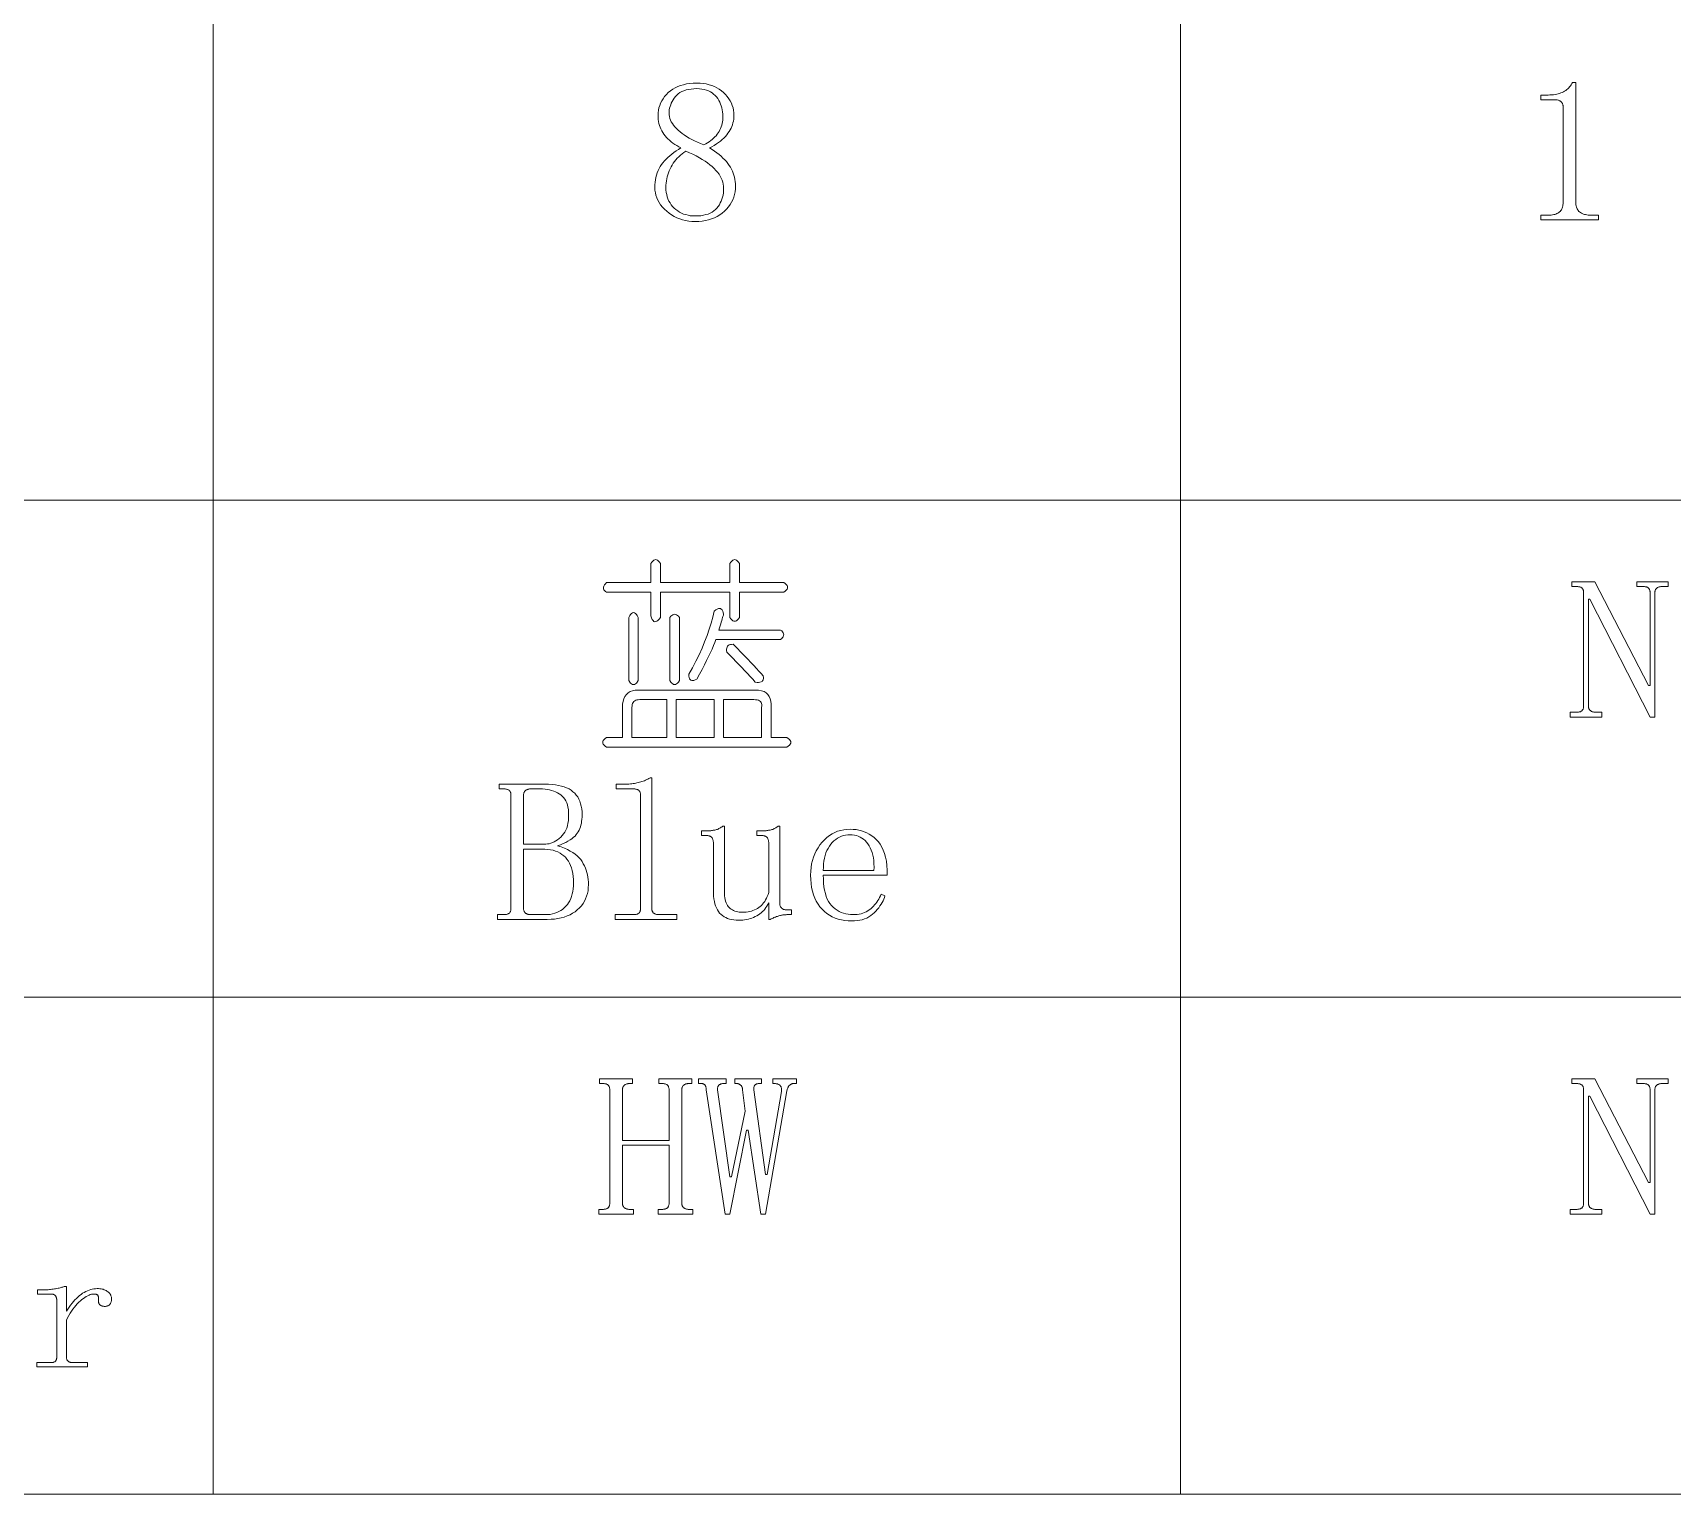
# Model space of a CAD drawing. Extents: x 1 to 297, y 1 to 210.
# Drawn here: x 261.79 to 279.56, y 29.51 to 45.35 of the extents above; entities that cross this region are included whole.
import ezdxf

# ---------------------------------------------------------------- set-up
doc = ezdxf.new("R2010")
doc.units = 0

msp = doc.modelspace()

# ---------------------------------------------------------------- linework, layer by layer
at = {"color": 7, "lineweight": 13}
for p, q in [((263.742, 61.841), (263.742, 29.51)), ((274.227, 61.841), (274.227, 29.51)), ((220.3, 40.287), (295.449, 40.287)), ((220.3, 34.898), (295.449, 34.898)), ((220.3, 29.51), (295.449, 29.51))]:
    msp.add_line(p, q, dxfattribs=at)
for points in [[(269.405, 43.693), (269.404, 43.661), (269.4, 43.63), (269.394, 43.6), (269.386, 43.571), (269.375, 43.543), (269.362, 43.516), (269.346, 43.49), (269.328, 43.465), (269.308, 43.441), (269.285, 43.418), (269.26, 43.397), (269.234, 43.378), (269.206, 43.361), (269.176, 43.347), (269.145, 43.335), (269.113, 43.325), (269.079, 43.317), (269.043, 43.311), (269.006, 43.308), (268.968, 43.307), (268.932, 43.308), (268.898, 43.311), (268.864, 43.317), (268.832, 43.325), (268.8, 43.335), (268.77, 43.347), (268.741, 43.361), (268.712, 43.378), (268.685, 43.397), (268.659, 43.418), (268.635, 43.441), (268.613, 43.464), (268.593, 43.488), (268.577, 43.513), (268.563, 43.538), (268.551, 43.564), (268.542, 43.591), (268.536, 43.619), (268.532, 43.647), (268.53, 43.675), (268.531, 43.704), (268.533, 43.732), (268.537, 43.759), (268.542, 43.785), (268.549, 43.81), (268.557, 43.835), (268.566, 43.858), (268.577, 43.881), (268.589, 43.903), (268.603, 43.924), (268.618, 43.944), (268.635, 43.964), (268.653, 43.983), (268.672, 44.002), (268.692, 44.02), (268.714, 44.038), (268.737, 44.055), (268.761, 44.072), (268.787, 44.088), (268.813, 44.104), (268.79, 44.116), (268.768, 44.129), (268.746, 44.143), (268.726, 44.157), (268.707, 44.172), (268.689, 44.187), (268.673, 44.203), (268.657, 44.219), (268.642, 44.236), (268.629, 44.254), (268.617, 44.272), (268.606, 44.291), (268.596, 44.31), (268.588, 44.329), (268.581, 44.349), (268.575, 44.37), (268.571, 44.391), (268.567, 44.412), (268.565, 44.433), (268.565, 44.455), (268.566, 44.484), (268.569, 44.512), (268.575, 44.539), (268.583, 44.565), (268.593, 44.59), (268.605, 44.615), (268.619, 44.638), (268.636, 44.661), (268.655, 44.683), (268.676, 44.704), (268.699, 44.724), (268.724, 44.741), (268.751, 44.756), (268.779, 44.77), (268.809, 44.781), (268.841, 44.79), (268.874, 44.798), (268.909, 44.803), (268.946, 44.806), (268.985, 44.807), (269.02, 44.806), (269.054, 44.803), (269.087, 44.798), (269.118, 44.79), (269.148, 44.781), (269.176, 44.77), (269.203, 44.756), (269.229, 44.741), (269.253, 44.724), (269.276, 44.704), (269.297, 44.683), (269.316, 44.661), (269.333, 44.638), (269.347, 44.615), (269.36, 44.59), (269.37, 44.565), (269.378, 44.539), (269.383, 44.512), (269.386, 44.484), (269.388, 44.455), (269.387, 44.435), (269.385, 44.415), (269.382, 44.395), (269.377, 44.375), (269.372, 44.356), (269.364, 44.337), (269.356, 44.318), (269.346, 44.299), (269.336, 44.281), (269.323, 44.263), (269.31, 44.245), (269.295, 44.227), (269.278, 44.211), (269.26, 44.194), (269.241, 44.178), (269.22, 44.162), (269.198, 44.147), (269.174, 44.132), (269.149, 44.118), (269.122, 44.104), (269.15, 44.087), (269.177, 44.069), (269.202, 44.051), (269.226, 44.033), (269.248, 44.014), (269.269, 43.995), (269.288, 43.976), (269.306, 43.956), (269.322, 43.936), (269.336, 43.915), (269.349, 43.895), (269.361, 43.874), (269.371, 43.852), (269.38, 43.83), (269.388, 43.808), (269.394, 43.786), (269.399, 43.763), (269.402, 43.74), (269.404, 43.716)], [(278.513, 44.815), (278.513, 43.513), (278.513, 43.499), (278.514, 43.487), (278.516, 43.475), (278.519, 43.463), (278.523, 43.453), (278.528, 43.443), (278.534, 43.433), (278.54, 43.425), (278.547, 43.417), (278.555, 43.41), (278.564, 43.403), (278.574, 43.397), (278.584, 43.392), (278.595, 43.388), (278.607, 43.384), (278.619, 43.381), (278.632, 43.379), (278.646, 43.377), (278.66, 43.376), (278.675, 43.375), (278.761, 43.375), (278.761, 43.324), (278.135, 43.324), (278.135, 43.375), (278.213, 43.375), (278.229, 43.376), (278.245, 43.377), (278.26, 43.379), (278.274, 43.381), (278.286, 43.384), (278.298, 43.388), (278.309, 43.392), (278.32, 43.397), (278.329, 43.403), (278.337, 43.41), (278.344, 43.417), (278.351, 43.425), (278.357, 43.433), (278.362, 43.443), (278.366, 43.453), (278.369, 43.463), (278.372, 43.475), (278.374, 43.487), (278.375, 43.499), (278.375, 43.513), (278.375, 44.55), (278.375, 44.556), (278.375, 44.563), (278.373, 44.569), (278.372, 44.575), (278.37, 44.581), (278.368, 44.586), (278.365, 44.591), (278.362, 44.596), (278.358, 44.601), (278.354, 44.605), (278.349, 44.61), (278.345, 44.613), (278.339, 44.616), (278.333, 44.619), (278.327, 44.622), (278.321, 44.623), (278.313, 44.625), (278.306, 44.626), (278.298, 44.627), (278.29, 44.627), (278.135, 44.627), (278.135, 44.678), (278.213, 44.678), (278.233, 44.679), (278.252, 44.68), (278.271, 44.681), (278.289, 44.684), (278.306, 44.687), (278.322, 44.691), (278.338, 44.695), (278.352, 44.7), (278.366, 44.706), (278.38, 44.713), (278.392, 44.72), (278.404, 44.728), (278.416, 44.736), (278.426, 44.746), (278.436, 44.755), (278.446, 44.766), (278.455, 44.777), (278.463, 44.789), (278.471, 44.802), (278.478, 44.815)], [(269.268, 44.447), (269.267, 44.471), (269.265, 44.494), (269.261, 44.516), (269.257, 44.538), (269.25, 44.559), (269.243, 44.58), (269.234, 44.6), (269.224, 44.62), (269.212, 44.639), (269.199, 44.657), (269.185, 44.674), (269.168, 44.689), (269.151, 44.703), (269.132, 44.714), (269.111, 44.724), (269.089, 44.732), (269.065, 44.739), (269.04, 44.743), (269.013, 44.746), (268.985, 44.747), (268.953, 44.746), (268.923, 44.743), (268.896, 44.739), (268.87, 44.733), (268.845, 44.725), (268.823, 44.716), (268.803, 44.705), (268.784, 44.692), (268.768, 44.677), (268.753, 44.661), (268.74, 44.644), (268.729, 44.627), (268.718, 44.609), (268.709, 44.591), (268.702, 44.573), (268.696, 44.555), (268.691, 44.537), (268.687, 44.519), (268.685, 44.5), (268.685, 44.481), (268.686, 44.462), (268.689, 44.444), (268.694, 44.425), (268.701, 44.406), (268.709, 44.388), (268.72, 44.37), (268.733, 44.351), (268.748, 44.333), (268.765, 44.315), (268.783, 44.297), (268.804, 44.279), (268.826, 44.262), (268.85, 44.245), (268.875, 44.228), (268.902, 44.212), (268.931, 44.197), (268.961, 44.181), (268.993, 44.167), (269.027, 44.152), (269.062, 44.138), (269.082, 44.149), (269.101, 44.16), (269.119, 44.171), (269.136, 44.184), (269.152, 44.196), (269.167, 44.209), (269.181, 44.223), (269.194, 44.237), (269.205, 44.252), (269.216, 44.267), (269.226, 44.283), (269.235, 44.299), (269.242, 44.315), (269.249, 44.333), (269.255, 44.35), (269.259, 44.369), (269.263, 44.387), (269.266, 44.407), (269.267, 44.427)], [(268.65, 43.675), (268.651, 43.649), (268.654, 43.623), (268.659, 43.598), (268.665, 43.574), (268.673, 43.551), (268.683, 43.529), (268.695, 43.509), (268.708, 43.489), (268.723, 43.47), (268.74, 43.453), (268.759, 43.436), (268.778, 43.422), (268.799, 43.409), (268.82, 43.398), (268.842, 43.388), (268.865, 43.381), (268.89, 43.375), (268.915, 43.37), (268.941, 43.368), (268.968, 43.367), (268.999, 43.368), (269.029, 43.37), (269.057, 43.375), (269.083, 43.381), (269.108, 43.388), (269.131, 43.398), (269.151, 43.409), (269.171, 43.422), (269.188, 43.436), (269.203, 43.453), (269.217, 43.47), (269.23, 43.489), (269.24, 43.508), (269.25, 43.528), (269.258, 43.549), (269.264, 43.571), (269.27, 43.594), (269.273, 43.617), (269.275, 43.642), (269.276, 43.667), (269.275, 43.689), (269.272, 43.711), (269.267, 43.733), (269.26, 43.755), (269.25, 43.776), (269.239, 43.798), (269.226, 43.819), (269.21, 43.84), (269.193, 43.861), (269.173, 43.881), (269.152, 43.902), (269.128, 43.922), (269.102, 43.941), (269.075, 43.961), (269.045, 43.98), (269.013, 43.998), (268.979, 44.017), (268.943, 44.035), (268.905, 44.052), (268.865, 44.07), (268.845, 44.056), (268.825, 44.041), (268.807, 44.026), (268.79, 44.009), (268.774, 43.993), (268.758, 43.975), (268.744, 43.957), (268.73, 43.938), (268.718, 43.919), (268.706, 43.898), (268.696, 43.878), (268.686, 43.856), (268.678, 43.835), (268.671, 43.813), (268.664, 43.791), (268.659, 43.769), (268.655, 43.746), (268.653, 43.723), (268.651, 43.699)], [(268.488, 39.598), (268.498, 39.614), (268.508, 39.626), (268.518, 39.634), (268.529, 39.639), (268.539, 39.641), (268.549, 39.639), (268.56, 39.634), (268.57, 39.626), (268.58, 39.614), (268.59, 39.598), (268.59, 39.393), (269.345, 39.393), (269.345, 39.598), (269.355, 39.614), (269.365, 39.626), (269.376, 39.634), (269.386, 39.639), (269.396, 39.641), (269.406, 39.639), (269.417, 39.634), (269.427, 39.626), (269.437, 39.614), (269.448, 39.598), (269.448, 39.393), (269.928, 39.393), (269.943, 39.382), (269.955, 39.372), (269.964, 39.362), (269.969, 39.351), (269.97, 39.341), (269.969, 39.331), (269.964, 39.321), (269.955, 39.31), (269.943, 39.3), (269.928, 39.29), (269.448, 39.29), (269.448, 39.015), (269.437, 39), (269.427, 38.988), (269.417, 38.979), (269.406, 38.974), (269.396, 38.973), (269.386, 38.974), (269.376, 38.979), (269.365, 38.988), (269.355, 39), (269.345, 39.015), (269.345, 39.29), (268.59, 39.29), (268.59, 39.015), (268.577, 38.997), (268.564, 38.983), (268.552, 38.974), (268.541, 38.969), (268.53, 38.968), (268.52, 38.972), (268.511, 38.981), (268.503, 38.994), (268.495, 39.011), (268.488, 39.033), (268.488, 39.29), (268.008, 39.29), (267.995, 39.297), (267.986, 39.305), (267.979, 39.313), (267.975, 39.323), (267.973, 39.333), (267.975, 39.343), (267.979, 39.355), (267.986, 39.367), (267.995, 39.379), (268.008, 39.393), (268.488, 39.393)], [(279.301, 38.278), (279.318, 38.278), (279.318, 39.281), (279.318, 39.288), (279.318, 39.294), (279.317, 39.3), (279.316, 39.306), (279.314, 39.311), (279.312, 39.316), (279.31, 39.321), (279.307, 39.325), (279.304, 39.329), (279.301, 39.333), (279.297, 39.336), (279.293, 39.339), (279.289, 39.341), (279.283, 39.344), (279.278, 39.345), (279.271, 39.347), (279.264, 39.348), (279.257, 39.349), (279.249, 39.35), (279.241, 39.35), (279.173, 39.35), (279.173, 39.401), (279.515, 39.401), (279.515, 39.35), (279.447, 39.35), (279.44, 39.35), (279.434, 39.349), (279.427, 39.348), (279.421, 39.347), (279.416, 39.345), (279.41, 39.344), (279.405, 39.341), (279.4, 39.339), (279.396, 39.336), (279.391, 39.333), (279.387, 39.329), (279.383, 39.325), (279.38, 39.321), (279.377, 39.316), (279.375, 39.311), (279.373, 39.306), (279.372, 39.3), (279.371, 39.294), (279.37, 39.288), (279.37, 39.281), (279.37, 37.935), (279.318, 37.935), (278.667, 39.213), (278.65, 39.213), (278.65, 38.055), (278.65, 38.049), (278.651, 38.042), (278.652, 38.036), (278.653, 38.031), (278.655, 38.025), (278.657, 38.021), (278.66, 38.016), (278.663, 38.012), (278.667, 38.008), (278.671, 38.004), (278.676, 38.001), (278.68, 37.998), (278.685, 37.995), (278.69, 37.993), (278.696, 37.991), (278.701, 37.99), (278.707, 37.988), (278.714, 37.988), (278.72, 37.987), (278.727, 37.987), (278.795, 37.987), (278.795, 37.935), (278.453, 37.935), (278.453, 37.987), (278.521, 37.987), (278.529, 37.987), (278.537, 37.988), (278.544, 37.988), (278.551, 37.99), (278.558, 37.991), (278.563, 37.993), (278.569, 37.995), (278.573, 37.998), (278.577, 38.001), (278.581, 38.004), (278.584, 38.008), (278.587, 38.012), (278.59, 38.016), (278.592, 38.021), (278.594, 38.025), (278.596, 38.031), (278.597, 38.036), (278.598, 38.042), (278.598, 38.049), (278.598, 38.055), (278.598, 39.281), (278.598, 39.288), (278.598, 39.294), (278.597, 39.3), (278.596, 39.306), (278.594, 39.311), (278.592, 39.316), (278.59, 39.321), (278.587, 39.325), (278.584, 39.329), (278.581, 39.333), (278.577, 39.336), (278.573, 39.339), (278.569, 39.341), (278.563, 39.344), (278.558, 39.345), (278.551, 39.347), (278.544, 39.348), (278.537, 39.349), (278.529, 39.35), (278.521, 39.35), (278.47, 39.35), (278.47, 39.401), (278.718, 39.401)], [(269.173, 39.084), (269.19, 39.096), (269.205, 39.105), (269.219, 39.11), (269.231, 39.111), (269.242, 39.11), (269.251, 39.105), (269.26, 39.096), (269.267, 39.084), (269.272, 39.069), (269.276, 39.05), (269.273, 39.039), (269.269, 39.026), (269.264, 39.013), (269.26, 38.998), (269.255, 38.981), (269.249, 38.963), (269.244, 38.944), (269.238, 38.924), (269.231, 38.902), (269.225, 38.878), (269.893, 38.878), (269.906, 38.868), (269.915, 38.858), (269.922, 38.847), (269.926, 38.837), (269.928, 38.827), (269.926, 38.817), (269.922, 38.806), (269.915, 38.796), (269.906, 38.786), (269.893, 38.775), (269.19, 38.775), (269.179, 38.743), (269.166, 38.709), (269.15, 38.672), (269.133, 38.633), (269.113, 38.591), (269.092, 38.547), (269.068, 38.501), (269.042, 38.452), (269.015, 38.401), (268.985, 38.347), (268.968, 38.338), (268.954, 38.332), (268.941, 38.33), (268.93, 38.33), (268.92, 38.334), (268.913, 38.341), (268.907, 38.35), (268.902, 38.363), (268.9, 38.379), (268.899, 38.398), (268.939, 38.47), (268.976, 38.541), (269.01, 38.611), (269.042, 38.681), (269.07, 38.75), (269.096, 38.818), (269.12, 38.886), (269.14, 38.952), (269.158, 39.019)], [(268.35, 39.015), (268.35, 38.33), (268.34, 38.314), (268.33, 38.302), (268.32, 38.294), (268.309, 38.289), (268.299, 38.287), (268.289, 38.289), (268.278, 38.294), (268.268, 38.302), (268.258, 38.314), (268.248, 38.33), (268.248, 39.015), (268.258, 39.034), (268.268, 39.048), (268.278, 39.059), (268.289, 39.065), (268.299, 39.067), (268.309, 39.065), (268.32, 39.059), (268.33, 39.048), (268.34, 39.034)], [(268.796, 39.015), (268.796, 38.33), (268.786, 38.314), (268.776, 38.302), (268.765, 38.294), (268.755, 38.289), (268.745, 38.287), (268.734, 38.289), (268.724, 38.294), (268.714, 38.302), (268.704, 38.314), (268.693, 38.33), (268.693, 39.015), (268.704, 39.028), (268.714, 39.037), (268.724, 39.044), (268.734, 39.048), (268.745, 39.05), (268.755, 39.048), (268.765, 39.044), (268.776, 39.037), (268.786, 39.028)], [(269.379, 38.724), (269.422, 38.681), (269.463, 38.639), (269.502, 38.6), (269.538, 38.562), (269.572, 38.527), (269.603, 38.494), (269.632, 38.462), (269.659, 38.433), (269.683, 38.406), (269.705, 38.381), (269.707, 38.365), (269.707, 38.351), (269.704, 38.339), (269.699, 38.329), (269.692, 38.321), (269.682, 38.315), (269.67, 38.312), (269.655, 38.31), (269.638, 38.31), (269.619, 38.313), (269.591, 38.344), (269.563, 38.375), (269.534, 38.407), (269.504, 38.439), (269.473, 38.471), (269.442, 38.504), (269.41, 38.537), (269.378, 38.57), (269.344, 38.604), (269.31, 38.638), (269.308, 38.655), (269.308, 38.669), (269.309, 38.682), (269.313, 38.693), (269.319, 38.703), (269.327, 38.71), (269.337, 38.716), (269.349, 38.721), (269.363, 38.723)], [(268.35, 38.227), (269.619, 38.227), (269.655, 38.225), (269.686, 38.219), (269.714, 38.21), (269.737, 38.197), (269.756, 38.18), (269.771, 38.159), (269.782, 38.134), (269.789, 38.106), (269.792, 38.074), (269.79, 38.038), (269.79, 37.713), (269.962, 37.713), (269.977, 37.702), (269.989, 37.692), (269.998, 37.682), (270.003, 37.671), (270.005, 37.661), (270.003, 37.651), (269.998, 37.641), (269.989, 37.63), (269.977, 37.62), (269.962, 37.61), (268.008, 37.61), (267.992, 37.62), (267.98, 37.63), (267.972, 37.641), (267.966, 37.651), (267.965, 37.661), (267.966, 37.671), (267.972, 37.682), (267.98, 37.692), (267.992, 37.702), (268.008, 37.713), (268.179, 37.713), (268.179, 38.038), (268.181, 38.074), (268.186, 38.106), (268.194, 38.134), (268.206, 38.159), (268.222, 38.18), (268.241, 38.197), (268.263, 38.21), (268.289, 38.219), (268.318, 38.225)], [(268.659, 38.124), (268.368, 38.124), (268.351, 38.123), (268.337, 38.121), (268.324, 38.116), (268.313, 38.11), (268.303, 38.103), (268.296, 38.093), (268.29, 38.082), (268.285, 38.069), (268.283, 38.055), (268.282, 38.038), (268.282, 37.713), (268.659, 37.713)], [(269.173, 38.124), (268.762, 38.124), (268.762, 37.713), (269.173, 37.713)], [(269.602, 38.124), (269.276, 38.124), (269.276, 37.713), (269.688, 37.713), (269.688, 38.038), (269.69, 38.055), (269.69, 38.069), (269.687, 38.082), (269.682, 38.093), (269.675, 38.103), (269.665, 38.11), (269.653, 38.116), (269.638, 38.121), (269.621, 38.123)], [(266.825, 35.741), (266.825, 35.793), (266.893, 35.793), (266.902, 35.793), (266.909, 35.793), (266.917, 35.794), (266.923, 35.795), (266.93, 35.797), (266.935, 35.799), (266.941, 35.801), (266.945, 35.804), (266.95, 35.806), (266.953, 35.81), (266.957, 35.813), (266.959, 35.817), (266.962, 35.822), (266.964, 35.826), (266.966, 35.831), (266.968, 35.836), (266.969, 35.842), (266.97, 35.848), (266.97, 35.854), (266.97, 35.861), (266.97, 37.087), (266.97, 37.094), (266.97, 37.1), (266.969, 37.106), (266.968, 37.112), (266.966, 37.117), (266.964, 37.122), (266.962, 37.126), (266.959, 37.131), (266.957, 37.135), (266.953, 37.138), (266.95, 37.142), (266.945, 37.144), (266.941, 37.147), (266.935, 37.149), (266.93, 37.151), (266.923, 37.153), (266.917, 37.154), (266.909, 37.155), (266.902, 37.155), (266.893, 37.155), (266.842, 37.155), (266.842, 37.207), (267.339, 37.207), (267.379, 37.206), (267.417, 37.204), (267.453, 37.2), (267.486, 37.194), (267.518, 37.187), (267.547, 37.178), (267.574, 37.167), (267.6, 37.155), (267.622, 37.141), (267.643, 37.125), (267.662, 37.108), (267.679, 37.089), (267.694, 37.069), (267.706, 37.046), (267.717, 37.022), (267.726, 36.995), (267.733, 36.967), (267.738, 36.938), (267.741, 36.906), (267.742, 36.873), (267.741, 36.849), (267.74, 36.826), (267.737, 36.804), (267.734, 36.783), (267.729, 36.763), (267.723, 36.744), (267.717, 36.726), (267.709, 36.708), (267.7, 36.691), (267.69, 36.675), (267.679, 36.66), (267.665, 36.645), (267.65, 36.631), (267.631, 36.616), (267.611, 36.603), (267.589, 36.589), (267.564, 36.576), (267.537, 36.563), (267.508, 36.55), (267.476, 36.538), (267.514, 36.526), (267.55, 36.512), (267.583, 36.498), (267.613, 36.482), (267.641, 36.465), (267.666, 36.448), (267.689, 36.429), (267.709, 36.409), (267.727, 36.389), (267.742, 36.367), (267.755, 36.344), (267.767, 36.321), (267.777, 36.298), (267.786, 36.274), (267.793, 36.249), (267.799, 36.224), (267.804, 36.198), (267.808, 36.172), (267.81, 36.145), (267.81, 36.118), (267.809, 36.085), (267.806, 36.052), (267.8, 36.022), (267.791, 35.992), (267.78, 35.964), (267.767, 35.937), (267.752, 35.912), (267.734, 35.888), (267.713, 35.865), (267.69, 35.844), (267.666, 35.824), (267.639, 35.807), (267.611, 35.792), (267.581, 35.778), (267.549, 35.767), (267.516, 35.758), (267.48, 35.75), (267.444, 35.745), (267.405, 35.742), (267.365, 35.741)], [(267.596, 36.873), (267.595, 36.903), (267.593, 36.931), (267.588, 36.957), (267.582, 36.982), (267.575, 37.004), (267.565, 37.025), (267.554, 37.045), (267.541, 37.062), (267.527, 37.077), (267.51, 37.091), (267.493, 37.103), (267.474, 37.114), (267.454, 37.124), (267.434, 37.132), (267.412, 37.139), (267.389, 37.145), (267.365, 37.15), (267.34, 37.153), (267.314, 37.155), (267.288, 37.155), (267.185, 37.155), (267.178, 37.155), (267.172, 37.155), (267.165, 37.154), (267.159, 37.153), (267.154, 37.151), (267.148, 37.149), (267.143, 37.147), (267.138, 37.144), (267.133, 37.142), (267.129, 37.138), (267.125, 37.135), (267.121, 37.131), (267.118, 37.126), (267.115, 37.122), (267.113, 37.117), (267.111, 37.112), (267.109, 37.106), (267.108, 37.1), (267.108, 37.094), (267.108, 37.087), (267.108, 36.555), (267.33, 36.555), (267.349, 36.556), (267.368, 36.559), (267.386, 36.562), (267.404, 36.568), (267.423, 36.575), (267.44, 36.583), (267.458, 36.593), (267.476, 36.605), (267.493, 36.618), (267.51, 36.633), (267.527, 36.649), (267.541, 36.667), (267.554, 36.687), (267.565, 36.708), (267.575, 36.731), (267.582, 36.756), (267.588, 36.783), (267.593, 36.811), (267.595, 36.841)], [(268.205, 37.207), (268.22, 37.207), (268.235, 37.208), (268.25, 37.208), (268.265, 37.21), (268.28, 37.211), (268.294, 37.213), (268.309, 37.215), (268.323, 37.218), (268.337, 37.221), (268.35, 37.224), (268.364, 37.228), (268.378, 37.232), (268.391, 37.236), (268.404, 37.24), (268.417, 37.245), (268.43, 37.251), (268.442, 37.256), (268.455, 37.262), (268.467, 37.269), (268.479, 37.275), (268.496, 37.275), (268.496, 35.861), (268.496, 35.854), (268.497, 35.848), (268.498, 35.842), (268.5, 35.836), (268.501, 35.831), (268.504, 35.826), (268.507, 35.822), (268.51, 35.817), (268.514, 35.813), (268.518, 35.81), (268.522, 35.806), (268.527, 35.804), (268.532, 35.801), (268.537, 35.799), (268.542, 35.797), (268.548, 35.795), (268.554, 35.794), (268.56, 35.793), (268.567, 35.793), (268.573, 35.793), (268.77, 35.793), (268.77, 35.741), (268.102, 35.741), (268.102, 35.793), (268.299, 35.793), (268.307, 35.793), (268.315, 35.793), (268.322, 35.794), (268.329, 35.795), (268.335, 35.797), (268.341, 35.799), (268.346, 35.801), (268.351, 35.804), (268.355, 35.806), (268.359, 35.81), (268.362, 35.813), (268.365, 35.817), (268.368, 35.822), (268.37, 35.826), (268.372, 35.831), (268.373, 35.836), (268.375, 35.842), (268.375, 35.848), (268.376, 35.854), (268.376, 35.861), (268.376, 37.087), (268.376, 37.094), (268.375, 37.1), (268.375, 37.106), (268.373, 37.112), (268.372, 37.117), (268.37, 37.122), (268.368, 37.126), (268.365, 37.131), (268.362, 37.135), (268.359, 37.138), (268.355, 37.142), (268.351, 37.144), (268.346, 37.147), (268.341, 37.149), (268.335, 37.151), (268.329, 37.153), (268.322, 37.154), (268.315, 37.155), (268.307, 37.155), (268.299, 37.155), (268.11, 37.155), (268.11, 37.207)], [(269.482, 35.818), (269.502, 35.819), (269.522, 35.82), (269.541, 35.823), (269.559, 35.827), (269.577, 35.831), (269.594, 35.837), (269.611, 35.844), (269.627, 35.851), (269.643, 35.86), (269.658, 35.87), (269.672, 35.881), (269.685, 35.893), (269.698, 35.906), (269.71, 35.92), (269.721, 35.936), (269.731, 35.953), (269.741, 35.971), (269.749, 35.99), (269.757, 36.011), (269.765, 36.033), (269.765, 36.573), (269.765, 36.579), (269.764, 36.586), (269.763, 36.592), (269.762, 36.598), (269.76, 36.604), (269.759, 36.609), (269.756, 36.614), (269.754, 36.619), (269.751, 36.624), (269.748, 36.628), (269.744, 36.632), (269.74, 36.636), (269.735, 36.639), (269.73, 36.642), (269.724, 36.644), (269.718, 36.646), (269.711, 36.648), (269.704, 36.649), (269.696, 36.65), (269.688, 36.65), (269.636, 36.65), (269.636, 36.701), (269.688, 36.701), (269.698, 36.701), (269.708, 36.702), (269.718, 36.702), (269.727, 36.703), (269.737, 36.703), (269.746, 36.704), (269.755, 36.705), (269.764, 36.707), (269.773, 36.708), (269.782, 36.71), (269.79, 36.712), (269.799, 36.714), (269.808, 36.717), (269.816, 36.721), (269.825, 36.725), (269.833, 36.729), (269.842, 36.734), (269.85, 36.74), (269.859, 36.746), (269.868, 36.753), (269.885, 36.753), (269.885, 35.913), (269.885, 35.906), (269.886, 35.9), (269.887, 35.894), (269.888, 35.888), (269.89, 35.883), (269.892, 35.878), (269.895, 35.873), (269.898, 35.869), (269.902, 35.865), (269.906, 35.861), (269.911, 35.858), (269.915, 35.855), (269.92, 35.852), (269.925, 35.85), (269.931, 35.848), (269.936, 35.847), (269.942, 35.846), (269.949, 35.845), (269.955, 35.844), (269.962, 35.844), (270.013, 35.844), (270.013, 35.793), (269.962, 35.793), (269.953, 35.792), (269.945, 35.792), (269.936, 35.791), (269.928, 35.791), (269.919, 35.789), (269.91, 35.788), (269.902, 35.786), (269.893, 35.784), (269.885, 35.782), (269.876, 35.78), (269.867, 35.777), (269.859, 35.774), (269.85, 35.771), (269.84, 35.767), (269.831, 35.764), (269.822, 35.76), (269.812, 35.755), (269.802, 35.751), (269.792, 35.746), (269.782, 35.741), (269.765, 35.741), (269.765, 35.921), (269.756, 35.903), (269.746, 35.885), (269.735, 35.869), (269.724, 35.853), (269.711, 35.839), (269.698, 35.825), (269.684, 35.812), (269.669, 35.8), (269.653, 35.79), (269.636, 35.78), (269.619, 35.771), (269.601, 35.763), (269.582, 35.756), (269.563, 35.75), (269.544, 35.744), (269.524, 35.74), (269.504, 35.737), (269.483, 35.734), (269.461, 35.733), (269.439, 35.733), (269.412, 35.733), (269.387, 35.736), (269.363, 35.74), (269.34, 35.745), (269.319, 35.752), (269.299, 35.76), (269.281, 35.77), (269.263, 35.782), (269.248, 35.795), (269.233, 35.81), (269.22, 35.826), (269.209, 35.844), (269.198, 35.865), (269.189, 35.887), (269.182, 35.91), (269.176, 35.936), (269.171, 35.964), (269.167, 35.994), (269.165, 36.025), (269.165, 36.058), (269.165, 36.573), (269.165, 36.579), (269.164, 36.586), (269.163, 36.592), (269.162, 36.598), (269.16, 36.604), (269.159, 36.609), (269.156, 36.614), (269.154, 36.619), (269.151, 36.624), (269.148, 36.628), (269.144, 36.632), (269.14, 36.636), (269.135, 36.639), (269.13, 36.642), (269.124, 36.644), (269.118, 36.646), (269.111, 36.648), (269.104, 36.649), (269.096, 36.65), (269.088, 36.65), (269.036, 36.65), (269.036, 36.701), (269.088, 36.701), (269.098, 36.701), (269.108, 36.702), (269.118, 36.702), (269.127, 36.703), (269.137, 36.703), (269.146, 36.704), (269.155, 36.705), (269.164, 36.707), (269.173, 36.708), (269.182, 36.71), (269.19, 36.712), (269.199, 36.714), (269.208, 36.717), (269.216, 36.721), (269.225, 36.725), (269.233, 36.729), (269.242, 36.734), (269.25, 36.74), (269.259, 36.746), (269.268, 36.753), (269.285, 36.753), (269.285, 36.041), (269.285, 36.018), (269.287, 35.996), (269.289, 35.975), (269.293, 35.956), (269.298, 35.938), (269.303, 35.922), (269.31, 35.907), (269.318, 35.893), (269.326, 35.881), (269.336, 35.87), (269.347, 35.86), (269.358, 35.851), (269.371, 35.844), (269.384, 35.837), (269.398, 35.831), (269.413, 35.827), (269.429, 35.823), (269.446, 35.82), (269.463, 35.819)], [(270.356, 36.221), (270.357, 36.176), (270.36, 36.134), (270.364, 36.094), (270.371, 36.057), (270.379, 36.023), (270.389, 35.991), (270.4, 35.962), (270.414, 35.936), (270.429, 35.912), (270.446, 35.891), (270.465, 35.872), (270.484, 35.856), (270.505, 35.841), (270.527, 35.828), (270.55, 35.817), (270.574, 35.808), (270.599, 35.801), (270.626, 35.797), (270.653, 35.794), (270.682, 35.793), (270.704, 35.793), (270.725, 35.795), (270.746, 35.798), (270.766, 35.803), (270.785, 35.809), (270.803, 35.816), (270.821, 35.824), (270.838, 35.834), (270.855, 35.845), (270.87, 35.857), (270.885, 35.87), (270.9, 35.884), (270.913, 35.898), (270.925, 35.913), (270.937, 35.929), (270.948, 35.945), (270.957, 35.962), (270.966, 35.979), (270.975, 35.997), (270.982, 36.015), (271.025, 35.998), (271.019, 35.98), (271.012, 35.961), (271.004, 35.942), (270.994, 35.924), (270.983, 35.905), (270.971, 35.887), (270.957, 35.868), (270.942, 35.85), (270.926, 35.832), (270.909, 35.814), (270.89, 35.797), (270.87, 35.782), (270.849, 35.768), (270.827, 35.756), (270.803, 35.747), (270.778, 35.738), (270.751, 35.732), (270.724, 35.728), (270.695, 35.725), (270.665, 35.724), (270.626, 35.725), (270.589, 35.729), (270.553, 35.736), (270.519, 35.745), (270.486, 35.756), (270.454, 35.77), (270.424, 35.787), (270.396, 35.806), (270.369, 35.828), (270.343, 35.853), (270.32, 35.879), (270.299, 35.908), (270.28, 35.94), (270.264, 35.973), (270.25, 36.009), (270.239, 36.047), (270.23, 36.087), (270.224, 36.13), (270.22, 36.174), (270.219, 36.221), (270.22, 36.263), (270.224, 36.304), (270.23, 36.343), (270.239, 36.381), (270.25, 36.417), (270.264, 36.452), (270.28, 36.485), (270.299, 36.517), (270.32, 36.548), (270.343, 36.577), (270.369, 36.604), (270.395, 36.628), (270.423, 36.649), (270.452, 36.667), (270.482, 36.683), (270.512, 36.696), (270.545, 36.706), (270.578, 36.713), (270.612, 36.717), (270.648, 36.718), (270.68, 36.717), (270.711, 36.714), (270.741, 36.708), (270.771, 36.7), (270.8, 36.69), (270.828, 36.678), (270.855, 36.664), (270.881, 36.647), (270.906, 36.628), (270.93, 36.607), (270.953, 36.583), (270.974, 36.556), (270.992, 36.525), (271.007, 36.492), (271.02, 36.455), (271.031, 36.415), (271.04, 36.371), (271.046, 36.324), (271.049, 36.274), (271.05, 36.221)], [(270.905, 36.273), (270.906, 36.309), (270.905, 36.344), (270.903, 36.378), (270.899, 36.409), (270.893, 36.439), (270.886, 36.466), (270.877, 36.493), (270.866, 36.517), (270.854, 36.539), (270.84, 36.56), (270.825, 36.578), (270.809, 36.595), (270.792, 36.61), (270.775, 36.623), (270.756, 36.634), (270.736, 36.643), (270.715, 36.649), (270.694, 36.654), (270.671, 36.657), (270.648, 36.658), (270.622, 36.657), (270.598, 36.654), (270.575, 36.649), (270.552, 36.642), (270.531, 36.633), (270.51, 36.621), (270.491, 36.608), (270.472, 36.592), (270.454, 36.575), (270.438, 36.555), (270.422, 36.534), (270.408, 36.511), (270.396, 36.487), (270.385, 36.461), (270.376, 36.433), (270.369, 36.404), (270.363, 36.374), (270.359, 36.342), (270.357, 36.308), (270.356, 36.273)], [(267.339, 35.793), (267.367, 35.794), (267.395, 35.796), (267.421, 35.801), (267.445, 35.807), (267.469, 35.815), (267.491, 35.825), (267.512, 35.837), (267.531, 35.85), (267.549, 35.866), (267.566, 35.883), (267.582, 35.901), (267.595, 35.922), (267.608, 35.943), (267.618, 35.966), (267.627, 35.991), (267.635, 36.017), (267.64, 36.044), (267.644, 36.073), (267.647, 36.104), (267.648, 36.135), (267.647, 36.172), (267.644, 36.207), (267.64, 36.24), (267.634, 36.271), (267.626, 36.299), (267.617, 36.326), (267.606, 36.351), (267.593, 36.374), (267.578, 36.395), (267.562, 36.414), (267.544, 36.431), (267.524, 36.446), (267.503, 36.46), (267.48, 36.472), (267.455, 36.482), (267.428, 36.49), (267.4, 36.496), (267.37, 36.5), (267.338, 36.503), (267.305, 36.504), (267.108, 36.504), (267.108, 35.861), (267.108, 35.854), (267.108, 35.848), (267.109, 35.842), (267.111, 35.836), (267.113, 35.831), (267.115, 35.826), (267.118, 35.822), (267.121, 35.817), (267.125, 35.813), (267.129, 35.81), (267.133, 35.806), (267.138, 35.804), (267.143, 35.801), (267.148, 35.799), (267.154, 35.797), (267.159, 35.795), (267.165, 35.794), (267.172, 35.793), (267.178, 35.793), (267.185, 35.793)], [(268.822, 32.667), (268.822, 32.66), (268.823, 32.654), (268.824, 32.648), (268.825, 32.642), (268.827, 32.637), (268.83, 32.632), (268.832, 32.627), (268.836, 32.623), (268.839, 32.619), (268.843, 32.615), (268.848, 32.612), (268.852, 32.609), (268.857, 32.607), (268.862, 32.604), (268.868, 32.603), (268.874, 32.601), (268.88, 32.6), (268.886, 32.599), (268.892, 32.598), (268.899, 32.598), (268.942, 32.598), (268.942, 32.547), (268.565, 32.547), (268.565, 32.598), (268.608, 32.598), (268.616, 32.598), (268.624, 32.599), (268.631, 32.6), (268.638, 32.601), (268.644, 32.603), (268.65, 32.604), (268.655, 32.607), (268.66, 32.609), (268.664, 32.612), (268.668, 32.615), (268.671, 32.619), (268.674, 32.623), (268.676, 32.627), (268.679, 32.632), (268.68, 32.637), (268.682, 32.642), (268.683, 32.648), (268.684, 32.654), (268.685, 32.66), (268.685, 32.667), (268.685, 33.293), (268.179, 33.293), (268.179, 32.667), (268.179, 32.66), (268.18, 32.654), (268.181, 32.648), (268.182, 32.642), (268.184, 32.637), (268.187, 32.632), (268.19, 32.627), (268.193, 32.623), (268.196, 32.619), (268.2, 32.615), (268.205, 32.612), (268.21, 32.609), (268.214, 32.607), (268.22, 32.604), (268.225, 32.603), (268.231, 32.601), (268.237, 32.6), (268.243, 32.599), (268.249, 32.598), (268.256, 32.598), (268.299, 32.598), (268.299, 32.547), (267.922, 32.547), (267.922, 32.598), (267.965, 32.598), (267.973, 32.598), (267.981, 32.599), (267.988, 32.6), (267.995, 32.601), (268.001, 32.603), (268.007, 32.604), (268.012, 32.607), (268.017, 32.609), (268.021, 32.612), (268.025, 32.615), (268.028, 32.619), (268.031, 32.623), (268.033, 32.627), (268.036, 32.632), (268.038, 32.637), (268.039, 32.642), (268.04, 32.648), (268.041, 32.654), (268.042, 32.66), (268.042, 32.667), (268.042, 33.893), (268.042, 33.899), (268.041, 33.906), (268.04, 33.912), (268.039, 33.917), (268.038, 33.923), (268.036, 33.928), (268.033, 33.932), (268.031, 33.937), (268.028, 33.94), (268.025, 33.944), (268.021, 33.947), (268.017, 33.95), (268.012, 33.953), (268.007, 33.955), (268.001, 33.957), (267.995, 33.958), (267.988, 33.96), (267.981, 33.961), (267.973, 33.961), (267.965, 33.961), (267.93, 33.961), (267.93, 34.013), (268.29, 34.013), (268.29, 33.961), (268.256, 33.961), (268.249, 33.961), (268.243, 33.961), (268.237, 33.96), (268.231, 33.958), (268.225, 33.957), (268.22, 33.955), (268.214, 33.953), (268.21, 33.95), (268.205, 33.947), (268.2, 33.944), (268.196, 33.94), (268.193, 33.937), (268.19, 33.932), (268.187, 33.928), (268.184, 33.923), (268.182, 33.917), (268.181, 33.912), (268.18, 33.906), (268.179, 33.899), (268.179, 33.893), (268.179, 33.344), (268.685, 33.344), (268.685, 33.893), (268.685, 33.899), (268.684, 33.906), (268.683, 33.912), (268.682, 33.917), (268.68, 33.923), (268.679, 33.928), (268.676, 33.932), (268.674, 33.937), (268.671, 33.94), (268.668, 33.944), (268.664, 33.947), (268.66, 33.95), (268.655, 33.953), (268.65, 33.955), (268.644, 33.957), (268.638, 33.958), (268.631, 33.96), (268.624, 33.961), (268.616, 33.961), (268.608, 33.961), (268.573, 33.961), (268.573, 34.013), (268.933, 34.013), (268.933, 33.961), (268.899, 33.961), (268.892, 33.961), (268.886, 33.961), (268.88, 33.96), (268.874, 33.958), (268.868, 33.957), (268.862, 33.955), (268.857, 33.953), (268.852, 33.95), (268.848, 33.947), (268.843, 33.944), (268.839, 33.94), (268.836, 33.937), (268.832, 33.932), (268.83, 33.928), (268.827, 33.923), (268.825, 33.917), (268.824, 33.912), (268.823, 33.906), (268.822, 33.899), (268.822, 33.893)], [(270.065, 34.013), (270.065, 33.961), (270.03, 33.961), (270.027, 33.961), (270.023, 33.961), (270.02, 33.96), (270.016, 33.958), (270.012, 33.957), (270.008, 33.955), (270.004, 33.953), (270, 33.95), (269.996, 33.947), (269.992, 33.944), (269.988, 33.94), (269.984, 33.936), (269.98, 33.931), (269.977, 33.926), (269.974, 33.92), (269.971, 33.914), (269.968, 33.907), (269.966, 33.9), (269.964, 33.892), (269.962, 33.884), (269.73, 32.547), (269.679, 32.547), (269.542, 33.455), (269.525, 33.455), (269.345, 32.547), (269.293, 32.547), (269.088, 33.893), (269.087, 33.899), (269.087, 33.906), (269.086, 33.912), (269.086, 33.917), (269.084, 33.923), (269.083, 33.928), (269.081, 33.932), (269.079, 33.937), (269.077, 33.94), (269.075, 33.944), (269.072, 33.947), (269.069, 33.95), (269.066, 33.953), (269.062, 33.955), (269.059, 33.957), (269.055, 33.958), (269.05, 33.96), (269.046, 33.961), (269.041, 33.961), (269.036, 33.961), (269.002, 33.961), (269.002, 34.013), (269.302, 34.013), (269.302, 33.961), (269.276, 33.961), (269.269, 33.961), (269.263, 33.961), (269.257, 33.96), (269.251, 33.958), (269.246, 33.957), (269.241, 33.955), (269.237, 33.953), (269.232, 33.95), (269.228, 33.947), (269.225, 33.944), (269.221, 33.94), (269.219, 33.937), (269.216, 33.932), (269.214, 33.928), (269.212, 33.923), (269.21, 33.917), (269.209, 33.912), (269.208, 33.906), (269.208, 33.899), (269.208, 33.893), (269.345, 32.95), (269.362, 32.95), (269.508, 33.661), (269.482, 33.893), (269.482, 33.899), (269.481, 33.906), (269.48, 33.912), (269.478, 33.917), (269.477, 33.923), (269.474, 33.928), (269.471, 33.932), (269.468, 33.937), (269.465, 33.94), (269.46, 33.944), (269.456, 33.947), (269.452, 33.95), (269.448, 33.953), (269.444, 33.955), (269.44, 33.957), (269.436, 33.958), (269.433, 33.96), (269.429, 33.961), (269.425, 33.961), (269.422, 33.961), (269.396, 33.961), (269.396, 34.013), (269.688, 34.013), (269.688, 33.961), (269.662, 33.961), (269.655, 33.961), (269.649, 33.961), (269.643, 33.96), (269.638, 33.958), (269.633, 33.957), (269.628, 33.955), (269.624, 33.953), (269.621, 33.95), (269.617, 33.947), (269.615, 33.944), (269.612, 33.94), (269.61, 33.937), (269.608, 33.932), (269.606, 33.928), (269.605, 33.923), (269.604, 33.917), (269.603, 33.912), (269.602, 33.906), (269.602, 33.899), (269.602, 33.893), (269.73, 32.975), (269.748, 32.975), (269.902, 33.875), (269.903, 33.884), (269.904, 33.892), (269.904, 33.899), (269.904, 33.906), (269.903, 33.913), (269.901, 33.919), (269.899, 33.925), (269.896, 33.93), (269.893, 33.935), (269.889, 33.94), (269.885, 33.944), (269.88, 33.947), (269.875, 33.951), (269.87, 33.953), (269.864, 33.956), (269.859, 33.958), (269.853, 33.959), (269.846, 33.96), (269.84, 33.961), (269.833, 33.961), (269.808, 33.961), (269.808, 34.013)], [(279.301, 32.89), (279.318, 32.89), (279.318, 33.893), (279.318, 33.899), (279.318, 33.906), (279.317, 33.912), (279.316, 33.917), (279.314, 33.923), (279.312, 33.928), (279.31, 33.932), (279.307, 33.937), (279.304, 33.94), (279.301, 33.944), (279.297, 33.947), (279.293, 33.95), (279.289, 33.953), (279.283, 33.955), (279.278, 33.957), (279.271, 33.958), (279.264, 33.96), (279.257, 33.961), (279.249, 33.961), (279.241, 33.961), (279.173, 33.961), (279.173, 34.013), (279.515, 34.013), (279.515, 33.961), (279.447, 33.961), (279.44, 33.961), (279.434, 33.961), (279.427, 33.96), (279.421, 33.958), (279.416, 33.957), (279.41, 33.955), (279.405, 33.953), (279.4, 33.95), (279.396, 33.947), (279.391, 33.944), (279.387, 33.94), (279.383, 33.937), (279.38, 33.932), (279.377, 33.928), (279.375, 33.923), (279.373, 33.917), (279.372, 33.912), (279.371, 33.906), (279.37, 33.899), (279.37, 33.893), (279.37, 32.547), (279.318, 32.547), (278.667, 33.824), (278.65, 33.824), (278.65, 32.667), (278.65, 32.66), (278.651, 32.654), (278.652, 32.648), (278.653, 32.642), (278.655, 32.637), (278.657, 32.632), (278.66, 32.627), (278.663, 32.623), (278.667, 32.619), (278.671, 32.615), (278.676, 32.612), (278.68, 32.609), (278.685, 32.607), (278.69, 32.604), (278.696, 32.603), (278.701, 32.601), (278.707, 32.6), (278.714, 32.599), (278.72, 32.598), (278.727, 32.598), (278.795, 32.598), (278.795, 32.547), (278.453, 32.547), (278.453, 32.598), (278.521, 32.598), (278.529, 32.598), (278.537, 32.599), (278.544, 32.6), (278.551, 32.601), (278.558, 32.603), (278.563, 32.604), (278.569, 32.607), (278.573, 32.609), (278.577, 32.612), (278.581, 32.615), (278.584, 32.619), (278.587, 32.623), (278.59, 32.627), (278.592, 32.632), (278.594, 32.637), (278.596, 32.642), (278.597, 32.648), (278.598, 32.654), (278.598, 32.66), (278.598, 32.667), (278.598, 33.893), (278.598, 33.899), (278.598, 33.906), (278.597, 33.912), (278.596, 33.917), (278.594, 33.923), (278.592, 33.928), (278.59, 33.932), (278.587, 33.937), (278.584, 33.94), (278.581, 33.944), (278.577, 33.947), (278.573, 33.95), (278.569, 33.953), (278.563, 33.955), (278.558, 33.957), (278.551, 33.958), (278.544, 33.96), (278.537, 33.961), (278.529, 33.961), (278.521, 33.961), (278.47, 33.961), (278.47, 34.013), (278.718, 34.013)], [(262.152, 31.494), (262.167, 31.517), (262.182, 31.539), (262.197, 31.56), (262.213, 31.58), (262.229, 31.599), (262.245, 31.616), (262.261, 31.633), (262.278, 31.648), (262.294, 31.663), (262.311, 31.676), (262.328, 31.688), (262.346, 31.698), (262.363, 31.708), (262.38, 31.716), (262.398, 31.723), (262.415, 31.729), (262.433, 31.733), (262.45, 31.736), (262.468, 31.738), (262.486, 31.739), (262.5, 31.739), (262.514, 31.738), (262.527, 31.736), (262.54, 31.734), (262.552, 31.731), (262.563, 31.727), (262.573, 31.723), (262.583, 31.718), (262.592, 31.712), (262.601, 31.705), (262.609, 31.699), (262.616, 31.692), (262.622, 31.684), (262.627, 31.677), (262.632, 31.669), (262.635, 31.661), (262.638, 31.653), (262.64, 31.645), (262.641, 31.636), (262.642, 31.627), (262.642, 31.62), (262.641, 31.613), (262.64, 31.607), (262.639, 31.6), (262.637, 31.594), (262.635, 31.588), (262.633, 31.583), (262.63, 31.578), (262.627, 31.573), (262.623, 31.568), (262.619, 31.564), (262.615, 31.56), (262.61, 31.557), (262.605, 31.554), (262.6, 31.551), (262.594, 31.549), (262.588, 31.548), (262.582, 31.547), (262.575, 31.546), (262.568, 31.546), (262.56, 31.546), (262.553, 31.547), (262.547, 31.548), (262.541, 31.549), (262.535, 31.551), (262.53, 31.554), (262.525, 31.557), (262.52, 31.56), (262.516, 31.564), (262.512, 31.568), (262.508, 31.573), (262.505, 31.578), (262.503, 31.583), (262.501, 31.588), (262.5, 31.594), (262.499, 31.6), (262.499, 31.607), (262.499, 31.613), (262.499, 31.62), (262.501, 31.627), (262.501, 31.632), (262.5, 31.636), (262.5, 31.64), (262.5, 31.644), (262.499, 31.648), (262.498, 31.652), (262.497, 31.655), (262.496, 31.658), (262.495, 31.662), (262.493, 31.665), (262.491, 31.667), (262.489, 31.67), (262.486, 31.672), (262.483, 31.674), (262.478, 31.676), (262.474, 31.677), (262.468, 31.678), (262.462, 31.679), (262.456, 31.679), (262.449, 31.679), (262.437, 31.679), (262.424, 31.677), (262.411, 31.673), (262.397, 31.668), (262.383, 31.661), (262.368, 31.653), (262.353, 31.643), (262.337, 31.632), (262.321, 31.619), (262.304, 31.605), (262.287, 31.59), (262.27, 31.573), (262.254, 31.555), (262.238, 31.536), (262.223, 31.516), (262.208, 31.495), (262.193, 31.472), (262.179, 31.448), (262.165, 31.423), (262.152, 31.397), (262.152, 30.996), (262.152, 30.99), (262.152, 30.985), (262.153, 30.98), (262.155, 30.975), (262.156, 30.97), (262.158, 30.966), (262.161, 30.962), (262.163, 30.958), (262.167, 30.955), (262.17, 30.951), (262.174, 30.949), (262.178, 30.946), (262.182, 30.944), (262.187, 30.942), (262.191, 30.94), (262.196, 30.939), (262.202, 30.938), (262.207, 30.937), (262.213, 30.937), (262.218, 30.937), (262.382, 30.937), (262.382, 30.892), (261.832, 30.892), (261.832, 30.937), (261.981, 30.937), (261.988, 30.937), (261.995, 30.937), (262.001, 30.938), (262.007, 30.939), (262.012, 30.94), (262.017, 30.942), (262.022, 30.944), (262.026, 30.946), (262.03, 30.949), (262.033, 30.951), (262.036, 30.955), (262.038, 30.958), (262.04, 30.962), (262.042, 30.966), (262.044, 30.97), (262.045, 30.975), (262.046, 30.98), (262.047, 30.985), (262.047, 30.99), (262.048, 30.996), (262.048, 31.613), (262.047, 31.618), (262.047, 31.624), (262.046, 31.629), (262.045, 31.635), (262.044, 31.64), (262.042, 31.644), (262.04, 31.649), (262.038, 31.653), (262.036, 31.657), (262.033, 31.661), (262.03, 31.664), (262.026, 31.668), (262.022, 31.67), (262.017, 31.673), (262.012, 31.675), (262.007, 31.677), (262.001, 31.678), (261.995, 31.679), (261.988, 31.679), (261.981, 31.679), (261.84, 31.679), (261.84, 31.724), (261.899, 31.724), (261.91, 31.724), (261.921, 31.724), (261.932, 31.725), (261.944, 31.726), (261.956, 31.727), (261.968, 31.728), (261.981, 31.73), (261.994, 31.731), (262.008, 31.733), (262.022, 31.735), (262.035, 31.737), (262.048, 31.74), (262.061, 31.742), (262.073, 31.745), (262.084, 31.747), (262.094, 31.75), (262.104, 31.753), (262.113, 31.755), (262.121, 31.758), (262.129, 31.761), (262.152, 31.761)]]:
    msp.add_lwpolyline(points, close=True, dxfattribs=at)

doc.saveas('drawing.dxf')
